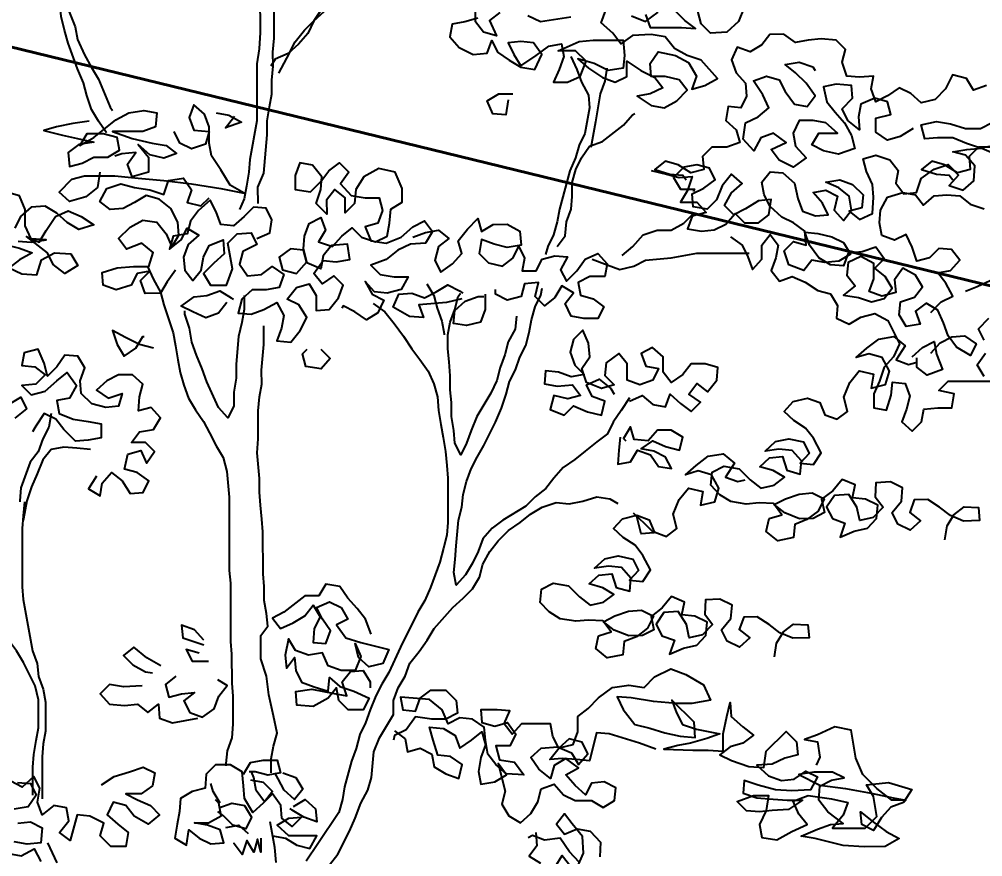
# Model space of a CAD drawing. Header units: millimetres. Extents: x 684983 to 685377, y 990360 to 990509.
# Drawn here: x 685204.798 to 685205.573, y 990444.084 to 990444.758 of the extents above; entities that cross this region are included whole.
import ezdxf

# ---------------------------------------------------------------- set-up
doc = ezdxf.new("R2010")
doc.units = ezdxf.units.MM
doc.header["$PDMODE"] = 35
doc.header["$PDSIZE"] = 0.2
doc.layers.add('BD', color=1, linetype='Continuous', lineweight=40)
doc.layers.add('dim', color=7, linetype='Continuous')
doc.layers.add('MAHAGONY', color=7, linetype='Continuous')
doc.styles.add('DIM', font='ARIALN.TTF', dxfattribs={"width": 0.8, "height": 1})
doc.dimstyles.get("Standard").update_dxf_attribs({"dimtxt": 1, "dimasz": 0.18, "dimexe": 0.18, "dimexo": 0.0625, "dimgap": 0.09, "dimtad": 0, "dimrnd": 0.05, "dimzin": 0, "dimdsep": 46, "dimtxsty": 'DIM', "dimcen": 0.09, "dimse1": 1, "dimse2": 1, "dimsd1": 1, "dimsd2": 1, "dimadec": 0, "dimazin": 0, "dimtfac": 1, "dimtix": 1, "dimtofl": 0, "dimtmove": 2, "dimatfit": 3, "dimfxl": 0, "dimtolj": 1, "dimtzin": 0, "dimarcsym": 0})

# ---------------------------------------------------------------- blocks, each defined once
blk = doc.blocks.new('*D57')
at = {"layer": 'Defpoints', "color": 0, "transparency": 16777216}
for p in [(685192.35967, 990448.87212), (685192.10547, 990447.83), (685211.20735, 990443.17057)]:
    blk.add_point(p, dxfattribs=at)
at = {"layer": 'dim', "color": 0, "transparency": 16777216, "insert": (685201.91061, 990446.54241), "char_height": 1, "attachment_point": 5, "rotation": 346.29181, "style": 'DIM'}
blk.add_mtext('\\A1;19.65', dxfattribs=at)
blk = doc.blocks.new('TREE30')
at = {"color": 15, "flags": 128}
for points in [[(-0.14025, 2.25414), (-0.13523, 2.24113), (-0.13322, 2.23013), (-0.1272, 2.21712), (-0.12119, 2.20612), (-0.11517, 2.19611), (-0.10514, 2.1721), (-0.10314, 2.1691)], [(-0.10812, 2.15008), (-0.11514, 2.16008), (-0.12115, 2.17009), (-0.12517, 2.18209), (-0.12818, 2.1931), (-0.1332, 2.2051), (-0.14122, 2.22712), (-0.14424, 2.23812), (-0.14725, 2.25013), (-0.14927, 2.27215), (-0.14928, 2.28416), (-0.15229, 2.29516), (-0.15431, 2.30617), (-0.16232, 2.31417), (-0.16834, 2.32517), (-0.17836, 2.34518), (-0.18438, 2.35519)], [(0.03177, 2.39342), (0.03178, 2.38141), (0.02879, 2.36939), (0.0258, 2.35838), (0.02381, 2.34637), (0.02282, 2.33236), (0.02084, 2.31033), (0.02086, 2.28431), (0.0239, 2.25129), (0.02391, 2.23627), (0.02292, 2.22226), (0.02093, 2.20925), (0.02098, 2.16021), (0.015, 2.12717), (0.01401, 2.11616), (0.01202, 2.10415), (0.01003, 2.09314), (0.00603, 2.08413)], [(0.02204, 2.08915), (0.02203, 2.10316), (0.02702, 2.11518), (0.02999, 2.14821), (0.02998, 2.16022), (0.03197, 2.17223), (0.03397, 2.18324), (0.03396, 2.19525), (0.03495, 2.20726), (0.03493, 2.21927), (0.03592, 2.23128), (0.03583, 2.33137), (0.03782, 2.34338), (0.04082, 2.35439), (0.04181, 2.3654), (0.0438, 2.37641), (0.04779, 2.38742), (0.04879, 2.39243)], [(0.03995, 2.20126), (0.04695, 2.21428), (0.05394, 2.2283), (0.06194, 2.23831), (0.06994, 2.24633), (0.07894, 2.25434), (0.08694, 2.26235), (0.09394, 2.27137), (0.10193, 2.28138), (0.10993, 2.2894), (0.11893, 2.29741), (0.12693, 2.30543), (0.13393, 2.31444), (0.10393, 2.29039), (0.09493, 2.28238), (0.08593, 2.27536), (0.08391, 2.28837), (0.0859, 2.30039), (0.08689, 2.3124), (0.08687, 2.33942), (0.08786, 2.34843)], [(0.08692, 2.28237), (0.08593, 2.27036), (0.06994, 2.24633), (0.06494, 2.23531), (0.05695, 2.2263), (0.04795, 2.21828), (0.03694, 2.21327), (0.03294, 2.20726)], [(0.29115, 2.2155), (0.29617, 2.2045), (0.30018, 2.19349), (0.3062, 2.18249), (0.30721, 2.17148), (0.30323, 2.14946), (0.29823, 2.13944), (0.29524, 2.12843), (0.29024, 2.11742), (0.28127, 2.08438), (0.27927, 2.07337), (0.27628, 2.06236), (0.27129, 2.05235), (0.26929, 2.04534)], [(0.32219, 2.20552), (0.3202, 2.19451), (0.31621, 2.1835), (0.31222, 2.15947), (0.30824, 2.13745)], [(0.27929, 2.05235), (0.28629, 2.06137), (0.28728, 2.07338), (0.29127, 2.08439), (0.29227, 2.0954), (0.29225, 2.10741), (0.29525, 2.11842), (0.30024, 2.12844), (0.30724, 2.13845), (0.31824, 2.14246), (0.33625, 2.15649), (0.34425, 2.16551), (0.34625, 2.16651)], [(0.33535, 2.0444), (0.34435, 2.05241), (0.35335, 2.06243), (0.36535, 2.06644), (0.37736, 2.06645), (0.38837, 2.07247), (0.39637, 2.08048), (0.39837, 2.08049)], [(0.30933, 2.04137), (0.32235, 2.03638), (0.33336, 2.03238), (0.34537, 2.0354), (0.35537, 2.04041), (0.37739, 2.04243), (0.3994, 2.04646), (0.44444, 2.0465)], [(-0.07299, 2.03502), (-0.06797, 2.02401), (-0.06196, 2.01301), (-0.05895, 2.002), (-0.05092, 1.97799), (-0.04891, 1.96698), (-0.04689, 1.95497), (-0.04488, 1.94396), (-0.04187, 1.93296), (-0.03786, 1.92195), (-0.03184, 1.91195), (-0.02483, 1.90195), (-0.01981, 1.89194), (-0.0138, 1.88094), (-0.00778, 1.87094), (-0.00477, 1.85893), (-0.00275, 1.83691), (-0.00269, 1.77386), (-0.00168, 1.76285), (-0.00163, 1.71281), (-0.00062, 1.7018), (-0.0006, 1.67678), (0.00041, 1.66577), (0.00043, 1.64175), (-0.00056, 1.62974), (-0.00455, 1.61873), (-0.00554, 1.60771), (-0.00554, 1.60571)], [(0.34147, 1.9223), (0.33447, 1.91128), (0.32747, 1.90127), (0.32248, 1.89126), (0.31348, 1.88424), (0.30348, 1.87623), (0.29447, 1.86921), (0.28447, 1.8622), (0.27647, 1.85318), (0.26948, 1.84417), (0.26047, 1.83715), (0.25248, 1.82914), (0.23247, 1.81711), (0.22347, 1.8101), (0.21547, 1.80108), (0.21148, 1.79007), (0.20648, 1.78005), (0.20049, 1.77004), (0.19249, 1.76103), (0.19048, 1.77203), (0.19147, 1.78304), (0.19246, 1.79505), (0.19444, 1.81708), (0.19743, 1.82809), (0.19842, 1.8391), (0.20141, 1.85011), (0.20541, 1.86112), (0.2104, 1.87114), (0.2164, 1.88115), (0.22639, 1.90118), (0.23138, 1.91319), (0.23537, 1.9252), (0.23837, 1.93622), (0.24336, 1.94623), (0.24735, 1.95724), (0.25235, 1.96726), (0.25534, 1.97827), (0.25733, 1.98928), (0.26033, 2.00029), (0.26532, 2.0103), (0.26632, 2.01631)], [(0.0101, 2.01007), (0.01012, 1.99806), (0.00812, 1.98705), (0.00513, 1.97504), (0.00315, 1.95101), (0.00316, 1.939), (0.00117, 1.92699), (0.00118, 1.91498), (-0.00381, 1.90497), (-0.01183, 1.91397), (-0.02185, 1.93598), (-0.02587, 1.94698), (-0.03088, 1.95899), (-0.0349, 1.97), (-0.03691, 1.982), (-0.04092, 1.99401), (-0.04093, 1.99701)], [(0.24432, 1.99227), (0.24333, 1.98126), (0.23733, 1.97024), (0.23434, 1.95923), (0.23035, 1.94822), (0.22736, 1.93721), (0.22236, 1.92619), (0.21037, 1.90617), (0.20538, 1.89415), (0.20138, 1.88314), (0.19639, 1.87312), (0.19137, 1.88313), (0.19036, 1.89414), (0.18835, 1.90615), (0.18834, 1.91816), (0.18733, 1.92916), (0.18732, 1.94117), (0.18631, 1.95318), (0.18529, 1.96419), (0.18528, 1.9762), (0.18728, 1.98721), (0.19127, 1.99823), (0.19426, 2.00924), (0.19626, 2.01224)], [(0.1212, 2.00317), (0.13122, 1.99617), (0.13924, 1.98617), (0.14725, 1.97517), (0.15427, 1.96416), (0.16128, 1.95516), (0.1683, 1.94516), (0.17331, 1.93416), (0.17632, 1.92315), (0.17734, 1.91114), (0.17935, 1.89913), (0.18136, 1.88812), (0.18337, 1.87612), (0.18439, 1.86411), (0.1854, 1.8531), (0.18543, 1.81507), (0.18444, 1.80406), (0.18145, 1.79304), (0.17846, 1.78103), (0.17047, 1.759), (0.16548, 1.74799), (0.15948, 1.73798), (0.14449, 1.70794), (0.13451, 1.68591), (0.12851, 1.6759), (0.12352, 1.66588), (0.11852, 1.65387), (0.11453, 1.64285), (0.10953, 1.63284), (0.10654, 1.62083), (0.10255, 1.60982), (0.09656, 1.58779), (0.09457, 1.57678), (0.09158, 1.56577), (0.07359, 1.53873), (0.06359, 1.52371)], [(0.03757, 1.52268), (0.03656, 1.53569), (0.03254, 1.55771)], [(0.0335, 1.59974), (0.03349, 1.61175), (0.03548, 1.62277), (0.03847, 1.63378), (0.03546, 1.64879), (0.03144, 1.6668), (0.02942, 1.68281), (0.0244, 1.69782), (0.02438, 1.71784), (0.03038, 1.72585), (0.02937, 1.73686), (0.02736, 1.74786), (0.02735, 1.75987), (0.02634, 1.77088), (0.0263, 1.80691), (0.02529, 1.81792), (0.02428, 1.82993), (0.02327, 1.84094), (0.02326, 1.85295), (0.02124, 1.87497), (0.02223, 1.88698), (0.02221, 1.911), (0.0232, 1.92301), (0.02519, 1.93402), (0.02518, 1.94603), (0.02716, 1.96805), (0.02714, 1.98406)], [(-0.15594, 1.90883), (-0.15793, 1.89682), (-0.16293, 1.88681), (-0.16692, 1.87579), (-0.17392, 1.86678), (-0.18191, 1.84475), (-0.1829, 1.83374), (-0.1829, 1.83274)], [(-0.12189, 1.87784), (-0.1339, 1.87883), (-0.14491, 1.87982), (-0.15592, 1.87781), (-0.16291, 1.86879), (-0.16791, 1.85678), (-0.1729, 1.84576), (-0.17689, 1.83375), (-0.17888, 1.82274), (-0.17988, 1.81673)], [(-0.17166, 1.58054), (-0.17168, 1.60456), (-0.17069, 1.61557), (-0.1687, 1.62758), (-0.16671, 1.63859), (-0.16673, 1.66261), (-0.16974, 1.67462), (-0.17977, 1.69463), (-0.18578, 1.70463), (-0.19681, 1.71963), (-0.19481, 1.72864), (-0.19983, 1.73965), (-0.20484, 1.74965), (-0.21185, 1.75965), (-0.21787, 1.76966), (-0.22288, 1.78166), (-0.2259, 1.79267), (-0.23091, 1.80468), (-0.23593, 1.81468), (-0.24294, 1.82568), (-0.24996, 1.83568), (-0.25497, 1.84569), (-0.25998, 1.85669)], [(-0.17889, 1.83275), (-0.17988, 1.82074), (-0.18087, 1.80973), (-0.18083, 1.75968), (-0.17982, 1.74867), (-0.17177, 1.70464), (-0.16776, 1.69364), (-0.16675, 1.68263), (-0.16273, 1.67163), (-0.16072, 1.66062), (-0.1607, 1.6356), (-0.16269, 1.62459), (-0.16368, 1.61358), (-0.16365, 1.57754)], [(0.08361, 1.52072), (0.09061, 1.52974), (0.1006, 1.54976), (0.1056, 1.56078), (0.11059, 1.57379), (0.11658, 1.58481), (0.11958, 1.59582), (0.12156, 1.61784), (0.12655, 1.62985), (0.13854, 1.64988), (0.13853, 1.66189), (0.14253, 1.67291), (0.14852, 1.68292), (0.15251, 1.69393), (0.16051, 1.70395), (0.16751, 1.71396), (0.1735, 1.72398), (0.1895, 1.74201), (0.1985, 1.75002), (0.2065, 1.75804), (0.2125, 1.76805), (0.21549, 1.77906), (0.22148, 1.79008), (0.22848, 1.79909), (0.23748, 1.80811), (0.24748, 1.81512), (0.25649, 1.82214), (0.26649, 1.82815), (0.27849, 1.83216), (0.28951, 1.83117), (0.30151, 1.83319), (0.31352, 1.8372), (0.32453, 1.83521), (0.33154, 1.83121)], [(-0.15059, 1.52251), (-0.15861, 1.53952)]]:
    blk.add_lwpolyline(points, dxfattribs=at)
at = {"color": 105, "flags": 128}
for points in [[(0.29112, 2.24953), (0.26511, 2.2455), (0.25409, 2.2505)], [(0.23007, 2.25348), (0.22107, 2.24646), (0.22708, 2.23346), (0.21607, 2.23645), (0.20906, 2.24545), (0.20905, 2.25746)], [(0.21106, 2.24846), (0.20005, 2.24544), (0.18904, 2.24343), (0.18705, 2.23242), (0.19507, 2.22342), (0.20708, 2.21743), (0.21909, 2.21844), (0.22308, 2.22945), (0.2281, 2.21945), (0.23811, 2.21245), (0.24813, 2.20645), (0.26014, 2.20446), (0.26613, 2.21748), (0.25912, 2.22748), (0.24811, 2.22847), (0.2371, 2.22746), (0.24211, 2.21746), (0.24813, 2.20746), (0.26113, 2.21648), (0.27213, 2.22449), (0.28314, 2.2265), (0.28515, 2.2155), (0.28116, 2.20448), (0.27616, 2.19347), (0.28817, 2.19348), (0.29918, 2.19849), (0.30417, 2.21151), (0.29515, 2.22051), (0.28014, 2.2205), (0.29815, 2.22852), (0.31016, 2.22953), (0.33618, 2.22955), (0.33719, 2.21654), (0.3362, 2.20553), (0.32319, 2.20352), (0.31118, 2.20951), (0.29716, 2.21351), (0.30618, 2.20551), (0.31819, 2.19751), (0.32921, 2.19352), (0.33921, 2.19853), (0.3392, 2.21154), (0.35122, 2.20355), (0.36323, 2.19755), (0.37025, 2.18855), (0.35924, 2.18354), (0.34823, 2.18153), (0.36025, 2.17353), (0.37126, 2.17154), (0.38227, 2.17755), (0.39127, 2.18657), (0.38425, 2.19557), (0.37224, 2.19856), (0.36023, 2.19855), (0.35922, 2.20956), (0.36621, 2.21957), (0.38123, 2.21658), (0.39225, 2.21059), (0.39926, 2.19859), (0.39527, 2.18757), (0.40628, 2.19059), (0.41728, 2.1966), (0.40325, 2.2126), (0.39124, 2.21659), (0.38022, 2.22259), (0.37221, 2.23259), (0.3602, 2.23458), (0.34418, 2.23357), (0.33418, 2.22655), (0.32717, 2.23555), (0.31715, 2.24455), (0.32114, 2.25556)], [(0.35518, 2.25159), (0.35919, 2.24059), (0.38621, 2.24061), (0.39822, 2.23962), (0.38921, 2.24662), (0.3812, 2.25462)], [(0.44024, 2.25767), (0.43525, 2.24566), (0.42525, 2.23664), (0.41124, 2.23563), (0.40322, 2.24363), (0.40021, 2.25463)], [(0.34317, 2.25058), (0.35518, 2.24559), (0.36618, 2.2536)], [(-0.19198, 1.91681), (-0.18198, 1.92282), (-0.17697, 1.91282), (-0.18697, 1.9048)], [(0.46612, 1.69947), (0.46808, 1.71136), (0.47387, 1.72094), (0.48264, 1.72767), (0.49484, 1.72709), (0.49596, 1.71595), (0.48206, 1.71546), (0.47079, 1.72018), (0.46153, 1.72735), (0.45142, 1.73398), (0.43975, 1.73372), (0.43588, 1.72298), (0.44514, 1.71581), (0.43606, 1.70771), (0.42563, 1.71296), (0.4206, 1.7228), (0.42861, 1.7326), (0.42973, 1.74396), (0.4193, 1.74921), (0.40679, 1.74841), (0.40621, 1.7362), (0.41294, 1.72743), (0.40439, 1.71848), (0.39294, 1.71598), (0.39045, 1.72743), (0.3835, 1.73843), (0.37098, 1.73762), (0.36435, 1.72751), (0.36938, 1.71767), (0.38012, 1.7138), (0.37593, 1.70168), (0.388, 1.70694), (0.39945, 1.70944), (0.40715, 1.71785), (0.40826, 1.72921), (0.39784, 1.73447), (0.38648, 1.73558), (0.38897, 1.74662), (0.37771, 1.75134), (0.36969, 1.74154), (0.36007, 1.73428), (0.36257, 1.72284), (0.35273, 1.7178), (0.34106, 1.71753), (0.32841, 1.72256), (0.31914, 1.72973), (0.32898, 1.73477), (0.34074, 1.73864), (0.35188, 1.73976), (0.3623, 1.7345), (0.35704, 1.72408), (0.34743, 1.71682), (0.33705, 1.71263), (0.33594, 1.70127), (0.32227, 1.69856), (0.31247, 1.70657), (0.31496, 1.71762), (0.32587, 1.72096), (0.31861, 1.73058), (0.3064, 1.73115), (0.29527, 1.73004), (0.282, 1.73231), (0.27242, 1.7381), (0.26485, 1.74633), (0.26596, 1.75769), (0.2758, 1.76273), (0.28908, 1.76046), (0.29856, 1.75106), (0.30783, 1.74389), (0.31927, 1.74639), (0.32805, 1.75311), (0.31847, 1.7589), (0.30689, 1.76224), (0.31513, 1.76981), (0.32626, 1.77093), (0.33014, 1.75917), (0.34172, 1.75583), (0.34283, 1.76719), (0.33472, 1.77628), (0.32337, 1.77739), (0.31139, 1.77574), (0.32047, 1.78384), (0.33192, 1.78634), (0.34434, 1.78354), (0.34938, 1.77369), (0.34167, 1.76528), (0.35303, 1.76416), (0.35966, 1.77428), (0.35303, 1.78666), (0.3463, 1.79543), (0.33619, 1.80206), (0.32777, 1.80977), (0.33547, 1.81818), (0.34776, 1.82122), (0.3585, 1.81734), (0.36269, 1.80697), (0.37342, 1.80309), (0.38219, 1.80982), (0.37916, 1.82211), (0.38419, 1.83476), (0.39221, 1.84456), (0.40464, 1.84176), (0.40268, 1.82987), (0.41497, 1.8329), (0.41831, 1.84448), (0.4122, 1.85601), (0.40062, 1.85935), (0.38971, 1.85601), (0.3988, 1.86411), (0.40926, 1.87191), (0.42209, 1.87409), (0.43189, 1.86608), (0.4241, 1.85405), (0.43483, 1.85018), (0.44098, 1.85169)]]:
    blk.add_lwpolyline(points, dxfattribs=at)
at = {"color": 3, "flags": 128}
for points in [[(-0.19611, 2.05392), (-0.1831, 2.05093), (-0.17208, 2.04694), (-0.18309, 2.04092), (-0.19209, 2.03391), (-0.18107, 2.02891), (-0.16806, 2.02792), (-0.16407, 2.04094), (-0.15307, 2.04695), (-0.13905, 2.04596), (-0.13304, 2.03596), (-0.14404, 2.02895), (-0.15406, 2.03694), (-0.15907, 2.04695), (-0.1771, 2.06094), (-0.16609, 2.05595), (-0.16009, 2.06596), (-0.1521, 2.07798), (-0.14109, 2.08299), (-0.13008, 2.078), (-0.11906, 2.071), (-0.13207, 2.06699), (-0.14208, 2.07298), (-0.1511, 2.08098), (-0.16111, 2.08698), (-0.17312, 2.08597), (-0.18212, 2.07795), (-0.18712, 2.06794)], [(-0.1841, 2.05693), (-0.17309, 2.05594), (-0.16008, 2.05796), (-0.1731, 2.05894), (-0.17811, 2.06995), (-0.17812, 2.08396), (-0.18314, 2.09597), (-0.19415, 2.09896)], [(0.60062, 1.9956), (0.60962, 2.00461), (0.61962, 2.00963), (0.61361, 2.02063), (0.60659, 2.02963), (0.6176, 2.03164), (0.6256, 2.04066), (0.61858, 2.04966), (0.60757, 2.05065), (0.59957, 2.04264), (0.58857, 2.03962), (0.58455, 2.05163), (0.57954, 2.06264), (0.56954, 2.05762), (0.55852, 2.06162), (0.55651, 2.07262), (0.5575, 2.08363), (0.5635, 2.09465), (0.5765, 2.09866), (0.58751, 2.09667), (0.59453, 2.08767), (0.60353, 2.09569), (0.61454, 2.0967), (0.62555, 2.09571), (0.63456, 2.08871), (0.64658, 2.08472)], [(0.65453, 2.13877), (0.64353, 2.13676), (0.63151, 2.14075), (0.6195, 2.14574), (0.60649, 2.14573), (0.59548, 2.14472), (0.59246, 2.15673), (0.60547, 2.15974), (0.61748, 2.15775), (0.6305, 2.15376), (0.64351, 2.15377), (0.65351, 2.15878)], [(0.64848, 2.19081), (0.63747, 2.18679), (0.63146, 2.1968), (0.61945, 2.19979), (0.61345, 2.18777), (0.60445, 2.17876), (0.59245, 2.17574), (0.58343, 2.18374), (0.57342, 2.18874), (0.56342, 2.18172), (0.55341, 2.17671), (0.5494, 2.18771), (0.55139, 2.19873), (0.53938, 2.19771), (0.52837, 2.1987), (0.52436, 2.21071), (0.52735, 2.22172), (0.51934, 2.22972), (0.50632, 2.23071), (0.49532, 2.2297), (0.48431, 2.22769), (0.47429, 2.23469), (0.46228, 2.23467), (0.45528, 2.22566), (0.44528, 2.21965), (0.43427, 2.22364), (0.42927, 2.21263), (0.43329, 2.20162), (0.4413, 2.19262), (0.44231, 2.18161), (0.43732, 2.1716), (0.42631, 2.17259), (0.42432, 2.16058), (0.43333, 2.15258), (0.43635, 2.14157), (0.42534, 2.13756), (0.41233, 2.13755), (0.40433, 2.12953), (0.40534, 2.11852), (0.39433, 2.11551), (0.38332, 2.12251), (0.37231, 2.1255), (0.3633, 2.11849), (0.37632, 2.11449), (0.38733, 2.1135), (0.39034, 2.1095)], [(0.65461, 2.13756), (0.6416, 2.13755), (0.6336, 2.12953), (0.63461, 2.11852), (0.62361, 2.11551), (0.61259, 2.12251), (0.60158, 2.1255), (0.59258, 2.11849), (0.60559, 2.11449), (0.6166, 2.1135), (0.61961, 2.1095)], [(0.58546, 2.15372), (0.57446, 2.1467), (0.56345, 2.14369), (0.55344, 2.15069), (0.55343, 2.1627), (0.56643, 2.16571), (0.56342, 2.17672), (0.55241, 2.17971), (0.5404, 2.1747), (0.53841, 2.16368), (0.53942, 2.15268), (0.52941, 2.16067), (0.52439, 2.17068), (0.53339, 2.17969), (0.53238, 2.1907), (0.51937, 2.19169), (0.50836, 2.18968), (0.51138, 2.17667), (0.51839, 2.16767), (0.52641, 2.15867), (0.53242, 2.14766), (0.53543, 2.13666), (0.52143, 2.13164), (0.50841, 2.13463), (0.4984, 2.13963), (0.5044, 2.14964), (0.52041, 2.14966), (0.51039, 2.15865), (0.49938, 2.16065), (0.48737, 2.16063), (0.48238, 2.14962), (0.48439, 2.13861), (0.49341, 2.12861), (0.4824, 2.1206), (0.47039, 2.12659), (0.46337, 2.13559), (0.47638, 2.14161), (0.46536, 2.14961), (0.45436, 2.14559), (0.44836, 2.13458), (0.43935, 2.14458), (0.44133, 2.15859), (0.45234, 2.16361), (0.46134, 2.17162), (0.45633, 2.18262), (0.44831, 2.19463), (0.45931, 2.19864), (0.47033, 2.19565), (0.47534, 2.18564), (0.48336, 2.17464), (0.49437, 2.17265), (0.50136, 2.18167), (0.49335, 2.19267), (0.48433, 2.20167), (0.47532, 2.20866), (0.48733, 2.21068), (0.49934, 2.20668), (0.50134, 2.20368)], [(-0.12315, 2.16008), (-0.13716, 2.15806), (-0.15116, 2.15505), (-0.16217, 2.15203), (-0.14615, 2.14804), (-0.13314, 2.14505), (-0.11913, 2.14206), (-0.13214, 2.14005), (-0.14114, 2.13304), (-0.14012, 2.12103), (-0.12912, 2.12404), (-0.11911, 2.12905), (-0.1071, 2.12906), (-0.0971, 2.13508), (-0.09911, 2.14609), (-0.11113, 2.14908), (-0.12514, 2.14906), (-0.13113, 2.13905), (-0.11913, 2.14607), (-0.10913, 2.15408), (-0.10013, 2.1611), (-0.08912, 2.16711), (-0.07611, 2.16913), (-0.0651, 2.16713), (-0.06609, 2.15512), (-0.0771, 2.15111), (-0.10312, 2.15109), (-0.0861, 2.1451), (-0.06908, 2.14111), (-0.05707, 2.13912), (-0.04806, 2.13212), (-0.05906, 2.12811), (-0.07108, 2.1311), (-0.08109, 2.1401), (-0.07207, 2.1291), (-0.07206, 2.11609), (-0.08607, 2.11207), (-0.09008, 2.12307), (-0.08309, 2.13309), (-0.0951, 2.13208), (-0.1011, 2.13007)], [(0.60065, 1.96057), (0.60865, 1.96958), (0.61865, 1.9746), (0.62966, 1.97561), (0.63968, 1.96861), (0.63468, 1.9586), (0.62266, 1.96559), (0.61565, 1.97559), (0.61164, 1.9866), (0.60662, 1.99761), (0.59661, 2.0036), (0.58761, 1.99659), (0.59162, 1.98558), (0.57961, 1.98357), (0.5736, 1.99357), (0.57459, 2.00458), (0.58659, 2.0086), (0.59359, 2.01761), (0.58758, 2.02761), (0.57656, 2.03361), (0.56957, 2.02359), (0.57058, 2.01259), (0.55857, 2.00957), (0.54756, 2.01356), (0.55155, 2.02458), (0.55154, 2.03759), (0.54052, 2.04358), (0.52952, 2.03857), (0.52853, 2.02756), (0.53554, 2.01856), (0.52554, 2.01054), (0.53855, 2.00855), (0.54957, 2.00456), (0.56057, 2.00757), (0.56757, 2.01659), (0.56156, 2.02659), (0.55254, 2.03359), (0.56054, 2.0416), (0.55353, 2.0516), (0.54152, 2.04759), (0.52951, 2.04658), (0.52552, 2.03556), (0.51451, 2.03655), (0.50449, 2.04255), (0.49648, 2.05355), (0.49246, 2.06456), (0.50347, 2.06357), (0.51549, 2.06058), (0.5255, 2.05558), (0.53151, 2.04558), (0.52151, 2.03956), (0.5095, 2.03855), (0.49849, 2.04054), (0.49149, 2.03153), (0.47848, 2.03652), (0.47446, 2.04853), (0.48246, 2.05654), (0.49347, 2.05355), (0.49246, 2.06556), (0.48245, 2.07256), (0.47243, 2.07755), (0.46242, 2.08655), (0.4574, 2.09655), (0.45539, 2.10756), (0.46239, 2.11657), (0.4734, 2.11558), (0.48342, 2.10659), (0.48643, 2.09358), (0.49045, 2.08257), (0.50146, 2.07858), (0.51247, 2.07959), (0.50745, 2.08959), (0.49944, 2.09859), (0.51045, 2.1006), (0.52046, 2.09561), (0.51747, 2.0836), (0.52548, 2.0746), (0.53248, 2.08361), (0.53047, 2.09562), (0.52145, 2.10262), (0.51044, 2.10761), (0.52245, 2.10962), (0.53346, 2.10563), (0.54248, 2.09663), (0.54149, 2.08562), (0.53048, 2.08261), (0.53949, 2.07561), (0.5505, 2.08062), (0.55149, 2.09464), (0.55048, 2.10565), (0.54546, 2.11665), (0.54245, 2.12766), (0.55346, 2.13067), (0.56547, 2.12668), (0.57248, 2.11768), (0.57049, 2.10666), (0.57751, 2.09766), (0.58851, 2.09867), (0.59251, 2.11069), (0.60351, 2.11871), (0.61551, 2.12272), (0.62453, 2.11372), (0.61653, 2.10471), (0.62855, 2.10071), (0.63755, 2.10873), (0.63854, 2.12174), (0.63052, 2.13074), (0.61951, 2.13373), (0.63152, 2.13575), (0.64453, 2.13676), (0.65654, 2.13176)], [(0.02107, 2.05912), (0.03207, 2.06414), (0.03407, 2.07515), (0.02905, 2.08515), (0.01804, 2.08614), (0.01004, 2.07813), (0.00104, 2.07011), (-0.00997, 2.0711), (-0.01398, 2.08211), (-0.019, 2.09211), (-0.029, 2.0831), (-0.03599, 2.07408), (-0.03899, 2.06307), (-0.05099, 2.06106), (-0.05399, 2.05005), (-0.04399, 2.05806), (-0.03899, 2.06807), (-0.02898, 2.06208), (-0.03798, 2.05406), (-0.04197, 2.04305), (-0.04096, 2.03204), (-0.03394, 2.02304), (-0.02695, 2.03206), (-0.02496, 2.04307), (-0.01996, 2.05308), (-0.00795, 2.05809), (-0.00694, 2.04609), (-0.01594, 2.03807), (-0.02494, 2.02905), (-0.01893, 2.01905), (-0.00492, 2.01906), (0.00007, 2.03308), (-0.00395, 2.0551), (0.00405, 2.06311), (0.01606, 2.06412), (0.02107, 2.05412), (0.00907, 2.0481), (0.00608, 2.03709), (0.01309, 2.02709), (0.0251, 2.0281), (0.0341, 2.03511), (0.04412, 2.02812), (0.04012, 2.0171), (0.02912, 2.01509), (0.01711, 2.01508), (0.00811, 2.00707), (0.00511, 1.99505), (0.01612, 1.99406), (0.02713, 1.99808), (0.03813, 2.00409), (0.04415, 1.99309), (0.04216, 1.98208), (0.03816, 1.97106), (0.05017, 1.97007), (0.05817, 1.98009), (0.06417, 1.9911), (0.05715, 2.00211), (0.04714, 2.0071), (0.05514, 2.01712), (0.06614, 2.02013), (0.07216, 2.01013), (0.07217, 1.99712), (0.08318, 1.99813), (0.09117, 2.00814), (0.09517, 2.01916), (0.08715, 2.02716), (0.07715, 2.02014), (0.07014, 2.02914), (0.07813, 2.04016), (0.08914, 2.03917), (0.10115, 2.04118), (0.09914, 2.05419), (0.08513, 2.05318), (0.07813, 2.04416), (0.07614, 2.03315), (0.06412, 2.03814), (0.06111, 2.04915), (0.0501, 2.05014), (0.0401, 2.04313), (0.04311, 2.03212), (0.05513, 2.02913), (0.06412, 2.03914), (0.06111, 2.05015), (0.0621, 2.06116), (0.0661, 2.07217), (0.0761, 2.07719), (0.08011, 2.06618), (0.07412, 2.05617), (0.08613, 2.05218), (0.09413, 2.06119), (0.10313, 2.0682), (0.11114, 2.06021), (0.12316, 2.05621), (0.13316, 2.06123), (0.13515, 2.07224), (0.13614, 2.08425), (0.14615, 2.09026), (0.14614, 2.10227), (0.14012, 2.11628), (0.1261, 2.11927), (0.1131, 2.11225), (0.1061, 2.10124), (0.10511, 2.08922), (0.09711, 2.08121), (0.0971, 2.09422), (0.08809, 2.10122), (0.08109, 2.0922), (0.0811, 2.08019), (0.07208, 2.08919), (0.07608, 2.10121), (0.07707, 2.11222), (0.06905, 2.12222), (0.05804, 2.12421), (0.05405, 2.1132), (0.05406, 2.10119), (0.06707, 2.0992), (0.07607, 2.10821), (0.08307, 2.11723), (0.09207, 2.12424), (0.10008, 2.11624), (0.09309, 2.10623), (0.1021, 2.09623), (0.11412, 2.09424), (0.12613, 2.09425), (0.12914, 2.08324), (0.12515, 2.07223), (0.11414, 2.06922), (0.11915, 2.05721), (0.13217, 2.05522), (0.14517, 2.06024), (0.15517, 2.06925), (0.16518, 2.07427), (0.17219, 2.06527), (0.1662, 2.05525), (0.15319, 2.05424), (0.14218, 2.04922), (0.13218, 2.04121), (0.11917, 2.03619), (0.12719, 2.02819), (0.1392, 2.0262), (0.15121, 2.02621), (0.14521, 2.0152), (0.13321, 2.01218), (0.1222, 2.01318), (0.11418, 2.02218), (0.1202, 2.01117), (0.13021, 2.00618), (0.12522, 1.99516), (0.11521, 1.98915), (0.1052, 1.99615), (0.09518, 2.00114), (0.09419, 1.99914)], [(0.3603, 2.11748), (0.37332, 2.11449), (0.38433, 2.1115), (0.39534, 2.11251), (0.39135, 2.1005), (0.38535, 2.09048), (0.39936, 2.09049), (0.40738, 2.08149), (0.39537, 2.07848), (0.39138, 2.06747), (0.40339, 2.06548), (0.4144, 2.06649), (0.4244, 2.0715), (0.4324, 2.08052), (0.44041, 2.07252), (0.45242, 2.07253), (0.46142, 2.07954), (0.46341, 2.09255), (0.45241, 2.09154), (0.4414, 2.08453), (0.4314, 2.07951), (0.42338, 2.08751), (0.42938, 2.09853), (0.43838, 2.10654), (0.42936, 2.11454), (0.42137, 2.10453), (0.41637, 2.09251), (0.40837, 2.0845), (0.39636, 2.08649), (0.39535, 2.0975), (0.40536, 2.10251), (0.41536, 2.10953), (0.41034, 2.11953), (0.39933, 2.12252), (0.38832, 2.12051), (0.37932, 2.11149), (0.38534, 2.10149), (0.39735, 2.1015), (0.39635, 2.0995)], [(-0.04897, 2.03203), (-0.05596, 2.02202), (-0.06196, 2.01201), (-0.07497, 2.01199), (-0.07898, 2.023), (-0.07098, 2.03101), (-0.08199, 2.029), (-0.08699, 2.01899), (-0.09999, 2.01497), (-0.11101, 2.01897), (-0.11202, 2.02998), (-0.09901, 2.03399), (-0.085, 2.035), (-0.07199, 2.03502), (-0.068, 2.04703), (-0.07801, 2.05503), (-0.09102, 2.05001), (-0.09803, 2.05901), (-0.08803, 2.06903), (-0.07703, 2.07505), (-0.06502, 2.07306), (-0.057, 2.06305), (-0.05199, 2.05205), (-0.04599, 2.06206), (-0.047, 2.07307), (-0.05302, 2.08508), (-0.06303, 2.09307), (-0.07405, 2.09607), (-0.08405, 2.09005), (-0.09405, 2.08504), (-0.10506, 2.08403), (-0.11407, 2.09103), (-0.10808, 2.10204), (-0.09607, 2.10605), (-0.08406, 2.10306), (-0.07105, 2.10107), (-0.05903, 2.09708), (-0.05504, 2.10909), (-0.04203, 2.11111), (-0.03502, 2.10111), (-0.03901, 2.09009), (-0.027, 2.0871), (-0.02, 2.09411)], [(0.15518, 2.06025), (0.16619, 2.06426), (0.17719, 2.06627), (0.18621, 2.05927), (0.17721, 2.05226), (0.17422, 2.04025), (0.17923, 2.03024), (0.18923, 2.03726), (0.19723, 2.04627), (0.19422, 2.05728), (0.20222, 2.06729), (0.21121, 2.07631), (0.21423, 2.0653), (0.22423, 2.07132), (0.23624, 2.07133), (0.24726, 2.06533), (0.24827, 2.05332), (0.23626, 2.05131), (0.22525, 2.0543), (0.21423, 2.0583), (0.21224, 2.04629), (0.22026, 2.03829), (0.23227, 2.03529), (0.24127, 2.04231), (0.24627, 2.05232), (0.25128, 2.04232), (0.24929, 2.03131), (0.2613, 2.03132), (0.26629, 2.04133), (0.2773, 2.04434), (0.28831, 2.04335), (0.28231, 2.03234), (0.28733, 2.02233), (0.29633, 2.03135), (0.30332, 2.04137), (0.31433, 2.04638), (0.32234, 2.03738), (0.32035, 2.02637), (0.30734, 2.02636), (0.29734, 2.02134), (0.29935, 2.01034), (0.31036, 2.00734), (0.31938, 2.00034), (0.31438, 1.99033), (0.30237, 1.99032), (0.29136, 1.99231), (0.28634, 2.00332), (0.29334, 2.01233), (0.28333, 2.01833), (0.27733, 2.00831), (0.26833, 2.0013), (0.26032, 2.0093), (0.26331, 2.02131), (0.2513, 2.0203), (0.24831, 2.00929), (0.2363, 2.00627), (0.22629, 2.01127), (0.22628, 2.01527)], [(0.42841, 2.0605), (0.43843, 2.0535), (0.44344, 2.0435), (0.44745, 2.03249), (0.45545, 2.0415), (0.45544, 2.05351), (0.46244, 2.06253), (0.46945, 2.05353), (0.46746, 2.04252), (0.46347, 2.0315), (0.47048, 2.0225), (0.48149, 2.02652), (0.4925, 2.02152), (0.50352, 2.01453), (0.51453, 2.01153), (0.52055, 2.00153), (0.51955, 1.99052), (0.53057, 1.98553), (0.54057, 1.99154), (0.55258, 1.99455), (0.56359, 1.98856), (0.57362, 1.96855), (0.56863, 1.95754), (0.56063, 1.94852), (0.55664, 1.93651), (0.55164, 1.92549), (0.55165, 1.91348), (0.56266, 1.91149), (0.56665, 1.92451), (0.56765, 1.93552), (0.57866, 1.93453), (0.58267, 1.92352), (0.57968, 1.91251), (0.57568, 1.9015), (0.5847, 1.8935), (0.5927, 1.90151), (0.59469, 1.91252), (0.6067, 1.91353), (0.61871, 1.91355), (0.6207, 1.92556), (0.60769, 1.92855), (0.61569, 1.93656), (0.65272, 1.9366)], [(0.64671, 1.94059), (0.64069, 1.9506), (0.64769, 1.96061)], [(0.64668, 1.97162), (0.64167, 1.98162), (0.65067, 1.99064)], [(0.65164, 2.02267), (0.64063, 2.01765), (0.63063, 2.01364)], [(0.19727, 2.00724), (0.18426, 2.00422), (0.16024, 2.0022), (0.16425, 1.9912), (0.15224, 1.99219), (0.13822, 2.00018), (0.14322, 2.01119), (0.15422, 2.0122), (0.16524, 2.00821), (0.17524, 2.01322), (0.18524, 2.01924), (0.19526, 2.01424), (0.19826, 2.01224)], [(0.21728, 2.01126), (0.21729, 1.99825), (0.2133, 1.98724), (0.20129, 1.98422), (0.19028, 1.98621), (0.19127, 1.99723), (0.20027, 2.00524), (0.21128, 2.00925), (0.21628, 2.00926)], [(0.34147, 1.9193), (0.35247, 1.92431), (0.36149, 1.91631), (0.3725, 1.91432), (0.37649, 1.92533), (0.38551, 1.91734), (0.39452, 1.91034), (0.40252, 1.91835), (0.39251, 1.92535), (0.3995, 1.93436), (0.40852, 1.92736), (0.41652, 1.93738), (0.41751, 1.94839), (0.40649, 1.95138), (0.39448, 1.95137), (0.38749, 1.94236), (0.37748, 1.93534), (0.37047, 1.94434), (0.37046, 1.95736), (0.36144, 1.96535), (0.35144, 1.96034), (0.35545, 1.94933), (0.36646, 1.94734), (0.36147, 1.93733), (0.35046, 1.93332), (0.33945, 1.93731), (0.33944, 1.95132), (0.33242, 1.96032), (0.32142, 1.95231), (0.32043, 1.9413), (0.32844, 1.9333), (0.31744, 1.93028), (0.30442, 1.93528), (0.30041, 1.94728), (0.3074, 1.9573), (0.30639, 1.96931), (0.30138, 1.98031), (0.29338, 1.9723), (0.29039, 1.96129), (0.2944, 1.95028), (0.30241, 1.94228), (0.29141, 1.94027), (0.28039, 1.94426), (0.26938, 1.94525), (0.26839, 1.93424), (0.2794, 1.93225), (0.29241, 1.93326), (0.29943, 1.92426), (0.28842, 1.92125), (0.27641, 1.92424), (0.27342, 1.91223), (0.28543, 1.90723), (0.29343, 1.91525), (0.30545, 1.91026), (0.31746, 1.90726), (0.32045, 1.91928), (0.30944, 1.92327), (0.30442, 1.93327), (0.31543, 1.93829), (0.32544, 1.93029), (0.32845, 1.92529)], [(0.61285, 1.80018), (0.61481, 1.81208), (0.6206, 1.82165), (0.62937, 1.82838), (0.64158, 1.8278), (0.64269, 1.81667), (0.6288, 1.81618), (0.61753, 1.82089), (0.60826, 1.82806), (0.59815, 1.8347), (0.58648, 1.83443), (0.58261, 1.82369), (0.59188, 1.81653), (0.58279, 1.80842), (0.57237, 1.81367), (0.56733, 1.82351), (0.57535, 1.83331), (0.57646, 1.84467), (0.56604, 1.84992), (0.55352, 1.84912), (0.55295, 1.83692), (0.55967, 1.82814), (0.55112, 1.81919), (0.53968, 1.81669), (0.53718, 1.82814), (0.53023, 1.83914), (0.51772, 1.83834), (0.51108, 1.82823), (0.51612, 1.81838), (0.52685, 1.81451), (0.52267, 1.8024), (0.53474, 1.80765), (0.54618, 1.81015), (0.55388, 1.81857), (0.555, 1.82992), (0.54457, 1.83518), (0.53322, 1.83629), (0.53571, 1.84734), (0.52444, 1.85205), (0.51642, 1.84226), (0.50681, 1.83499), (0.5093, 1.82355), (0.49946, 1.81851), (0.48779, 1.81824), (0.47514, 1.82328), (0.46588, 1.83044), (0.47572, 1.83548), (0.48748, 1.83936), (0.49861, 1.84047), (0.50903, 1.83522), (0.50378, 1.82479), (0.49416, 1.81753), (0.48378, 1.81335), (0.48267, 1.80199), (0.469, 1.79927), (0.4592, 1.80728), (0.46169, 1.81833), (0.4726, 1.82167), (0.46534, 1.83129), (0.45314, 1.83187), (0.44201, 1.83075), (0.42873, 1.83302), (0.41916, 1.83881), (0.41158, 1.84705), (0.4127, 1.8584), (0.42254, 1.86344), (0.43581, 1.86117), (0.4453, 1.85177), (0.45456, 1.84461), (0.46601, 1.8471), (0.47478, 1.85383), (0.4652, 1.85962), (0.45362, 1.86295), (0.46186, 1.87053), (0.473, 1.87164), (0.47687, 1.85989), (0.48845, 1.85655), (0.48956, 1.8679), (0.48146, 1.87699), (0.4701, 1.8781), (0.45812, 1.87645), (0.4672, 1.88456), (0.47865, 1.88705), (0.49108, 1.88425), (0.49611, 1.87441), (0.48841, 1.86599), (0.49976, 1.86488), (0.5064, 1.87499), (0.49976, 1.88737), (0.49303, 1.89614), (0.48292, 1.90278), (0.4745, 1.91048), (0.48221, 1.9189), (0.4945, 1.92193), (0.50523, 1.91806), (0.50942, 1.90768), (0.52016, 1.90381), (0.52893, 1.91053), (0.5259, 1.92282), (0.53093, 1.93547), (0.53894, 1.94527), (0.55137, 1.94247), (0.54941, 1.93058), (0.5617, 1.93361), (0.56504, 1.94519), (0.55894, 1.95672), (0.54736, 1.96006), (0.53645, 1.95672), (0.54553, 1.96483), (0.556, 1.97262), (0.56882, 1.97481), (0.57862, 1.96679), (0.57083, 1.95477), (0.58156, 1.95089), (0.58771, 1.95241)], [(-0.11686, 1.85482), (-0.12386, 1.84381), (-0.11384, 1.83781), (-0.11185, 1.84882), (-0.10385, 1.85784), (-0.09484, 1.85084), (-0.08782, 1.83984), (-0.07681, 1.84085), (-0.07182, 1.85086), (-0.08183, 1.85786), (-0.09285, 1.86085), (-0.08986, 1.87386), (-0.07885, 1.87688), (-0.07383, 1.86587), (-0.06684, 1.87589), (-0.07485, 1.88389), (-0.08686, 1.88387), (-0.07986, 1.89289), (-0.06786, 1.8949), (-0.06186, 1.90492), (-0.06988, 1.91392), (-0.08088, 1.9109), (-0.07989, 1.92291), (-0.0769, 1.93393), (-0.08591, 1.94192), (-0.09792, 1.94191), (-0.10793, 1.9369), (-0.11693, 1.92889), (-0.10691, 1.92189), (-0.09491, 1.9259), (-0.0979, 1.91489), (-0.10891, 1.91388), (-0.12092, 1.91687), (-0.12994, 1.92587), (-0.13095, 1.93688), (-0.12695, 1.94789), (-0.13297, 1.9579), (-0.14398, 1.95889), (-0.15098, 1.94887), (-0.15898, 1.94086), (-0.16199, 1.95186), (-0.167, 1.96387), (-0.17901, 1.96086), (-0.181, 1.94984), (-0.16999, 1.94885), (-0.16098, 1.94186), (-0.16898, 1.93384), (-0.18099, 1.93283), (-0.17297, 1.92483), (-0.16097, 1.92784), (-0.15097, 1.93686), (-0.14196, 1.94388), (-0.13395, 1.93287), (-0.13994, 1.92186), (-0.15095, 1.91985), (-0.14894, 1.90884), (-0.13692, 1.90385), (-0.12391, 1.90186), (-0.1129, 1.89986), (-0.11289, 1.88785), (-0.1239, 1.88584), (-0.1349, 1.88483), (-0.14492, 1.89483), (-0.15194, 1.90383), (-0.16195, 1.90883), (-0.16894, 1.89781), (-0.17194, 1.8928)], [(0.58464, 1.95755), (0.59364, 1.96557), (0.60364, 1.97058), (0.60566, 1.95957), (0.61067, 1.94657), (0.59767, 1.94155), (0.58865, 1.94855), (0.58864, 1.95655)], [(0.11946, 1.71892), (0.11445, 1.73193), (0.10743, 1.74093), (0.09942, 1.74993), (0.0924, 1.75993), (0.08039, 1.76192), (0.0744, 1.75191), (0.06238, 1.7519), (0.04438, 1.73787), (0.03438, 1.73286), (0.04139, 1.72386), (0.0524, 1.72887), (0.0624, 1.73488), (0.0694, 1.7439), (0.07541, 1.7339), (0.07042, 1.72388), (0.06943, 1.71187), (0.08044, 1.71088), (0.08443, 1.72189), (0.07742, 1.7319), (0.0724, 1.7419), (0.08341, 1.74691), (0.09342, 1.74192), (0.09943, 1.73192), (0.08943, 1.7269), (0.09745, 1.7159), (0.11046, 1.71191), (0.13449, 1.70593), (0.12949, 1.69391), (0.11749, 1.6909), (0.10847, 1.6989), (0.10546, 1.7109), (0.11047, 1.6999), (0.10548, 1.68788), (0.09347, 1.68787), (0.08246, 1.69187), (0.07744, 1.70287), (0.06543, 1.70086), (0.05442, 1.70485), (0.04841, 1.71486), (0.04542, 1.70084), (0.04643, 1.68983), (0.05343, 1.69885), (0.05444, 1.68784), (0.05945, 1.67783), (0.07046, 1.67384), (0.08248, 1.66985), (0.08347, 1.68186), (0.09248, 1.67386), (0.1045, 1.66987), (0.11751, 1.66387), (0.11252, 1.65386), (0.09951, 1.65385), (0.09149, 1.66185), (0.08948, 1.67286), (0.08248, 1.66384), (0.06948, 1.65683), (0.05547, 1.65781), (0.05445, 1.66982), (0.06846, 1.67184), (0.08748, 1.66785), (0.09849, 1.66586), (0.09448, 1.67787), (0.10148, 1.68688), (0.11249, 1.68789), (0.1185, 1.67789), (0.1185, 1.67288)], [(-0.02465, 1.71379), (-0.03267, 1.72279), (-0.04368, 1.72678), (-0.04267, 1.71577), (-0.02465, 1.70978)], [(-0.06167, 1.69173), (-0.07368, 1.69873), (-0.0847, 1.70773), (-0.0937, 1.70071), (-0.08569, 1.69271), (-0.07467, 1.68672), (-0.06867, 1.68572)], [(-0.02865, 1.70277), (-0.03966, 1.70577), (-0.03465, 1.69576), (-0.02063, 1.69578)], [(-0.04865, 1.68274), (-0.05765, 1.67572), (-0.05463, 1.66472), (-0.04363, 1.66773), (-0.03262, 1.66874), (-0.04162, 1.66173), (-0.03661, 1.65172), (-0.02559, 1.64773), (-0.01559, 1.65475), (-0.0116, 1.66576), (-0.0046, 1.67477), (-0.01261, 1.67977)], [(0.36408, 1.62021), (0.35006, 1.6252), (0.32403, 1.63318), (0.31302, 1.63417), (0.31003, 1.62116), (0.30704, 1.61015), (0.29603, 1.61114), (0.28402, 1.61213), (0.27301, 1.61112), (0.28101, 1.62113), (0.29302, 1.62415), (0.29701, 1.63516), (0.297, 1.64817), (0.306, 1.65519), (0.315, 1.6642), (0.327, 1.67322), (0.34101, 1.67524), (0.35402, 1.67325), (0.36302, 1.68226), (0.37703, 1.68928), (0.39004, 1.68429), (0.40506, 1.67529), (0.41108, 1.66229), (0.39507, 1.65927), (0.38206, 1.65926), (0.36204, 1.66124), (0.34302, 1.66423), (0.33101, 1.66522), (0.33603, 1.65421), (0.34605, 1.64121), (0.35906, 1.63822), (0.37207, 1.63423), (0.38509, 1.63124), (0.3981, 1.63025), (0.39709, 1.64326), (0.37805, 1.66226), (0.38207, 1.65125), (0.38708, 1.64125), (0.39909, 1.63726), (0.41912, 1.63327), (0.40811, 1.62926), (0.3941, 1.62524), (0.38309, 1.62323), (0.37109, 1.62022), (0.39611, 1.61924), (0.40912, 1.61925), (0.42213, 1.61826), (0.42212, 1.63327), (0.42511, 1.64829), (0.4281, 1.6603), (0.42911, 1.64829), (0.43913, 1.63929), (0.44814, 1.6323), (0.43914, 1.62528), (0.42813, 1.62227), (0.41913, 1.61526), (0.42914, 1.61026), (0.44416, 1.60527), (0.45717, 1.60428), (0.45916, 1.6183), (0.47616, 1.63533), (0.48518, 1.62633), (0.48619, 1.61532), (0.47518, 1.6123), (0.46418, 1.60729), (0.45117, 1.60628), (0.46118, 1.59728), (0.4722, 1.59329), (0.48321, 1.5943), (0.49321, 1.60131), (0.50322, 1.59632), (0.49723, 1.5853), (0.48121, 1.58429), (0.4672, 1.58527), (0.45218, 1.58926), (0.44017, 1.59326), (0.43918, 1.58225), (0.45119, 1.57825), (0.46521, 1.57727), (0.47722, 1.57628), (0.49023, 1.57629), (0.47822, 1.56827), (0.46421, 1.56726), (0.45321, 1.56625), (0.4422, 1.56724), (0.43418, 1.57524), (0.44819, 1.58025), (0.4612, 1.58026), (0.45921, 1.56725), (0.45322, 1.55524), (0.45523, 1.54423), (0.46824, 1.54224), (0.48124, 1.54926), (0.49425, 1.55527), (0.48724, 1.56427), (0.48222, 1.57528), (0.49523, 1.5803), (0.51525, 1.57731), (0.52926, 1.57432), (0.52527, 1.56331), (0.51627, 1.55229), (0.5443, 1.55232), (0.55429, 1.56233), (0.55128, 1.57935), (0.54526, 1.58935), (0.56428, 1.59137), (0.5843, 1.58538), (0.5773, 1.57437), (0.5663, 1.57035), (0.5583, 1.56134), (0.5513, 1.55032), (0.54129, 1.55532), (0.54028, 1.56633), (0.5513, 1.55733), (0.56231, 1.54933), (0.57333, 1.54334), (0.56132, 1.53632), (0.54331, 1.5363), (0.52529, 1.53729), (0.50127, 1.54327), (0.48926, 1.54526), (0.50326, 1.55128), (0.51427, 1.55529), (0.52528, 1.5563), (0.51226, 1.5663), (0.50424, 1.5763), (0.50523, 1.58831), (0.51523, 1.59333), (0.52624, 1.59534), (0.51623, 1.60033), (0.50021, 1.60032), (0.4872, 1.5983), (0.50523, 1.58931), (0.52725, 1.58633), (0.54927, 1.58235), (0.56829, 1.57836), (0.5793, 1.57637), (0.56729, 1.57636), (0.55427, 1.58635), (0.54225, 1.59835), (0.53623, 1.61236), (0.53221, 1.63638), (0.51819, 1.63937), (0.50319, 1.63235), (0.49218, 1.62833), (0.50319, 1.62634), (0.50521, 1.61333), (0.50221, 1.60632)], [(-0.07766, 1.67471), (-0.09368, 1.67369), (-0.10569, 1.67568), (-0.11369, 1.66767), (-0.10567, 1.65867), (-0.09266, 1.65768), (-0.08165, 1.65869), (-0.07264, 1.65169), (-0.06364, 1.6587), (-0.06262, 1.6467), (-0.05161, 1.6427), (-0.0296, 1.64673)], [(0.13956, 1.63587), (0.14857, 1.62887), (0.15058, 1.61787), (0.16159, 1.62088), (0.1716, 1.61588), (0.17361, 1.60488), (0.18363, 1.59888), (0.19464, 1.59489), (0.19763, 1.6069), (0.18762, 1.6139), (0.17661, 1.61489), (0.17259, 1.62789), (0.16958, 1.6389), (0.18159, 1.63791), (0.1916, 1.63192), (0.19562, 1.62091), (0.20562, 1.62793), (0.21462, 1.63494), (0.21763, 1.62393), (0.21364, 1.61292), (0.21165, 1.60091), (0.21366, 1.5899), (0.22567, 1.59191), (0.23567, 1.59793), (0.22866, 1.60793), (0.23468, 1.58391), (0.23169, 1.5729), (0.23771, 1.5629), (0.24772, 1.5569), (0.25672, 1.56492), (0.26272, 1.57493), (0.26571, 1.58594), (0.27671, 1.58996), (0.28473, 1.58096), (0.29474, 1.57596), (0.30875, 1.57598), (0.31877, 1.56998), (0.32877, 1.57599), (0.32976, 1.587), (0.31975, 1.592), (0.30874, 1.59099), (0.30375, 1.58097), (0.29473, 1.58897), (0.28672, 1.59797), (0.29772, 1.60399), (0.2867, 1.61199), (0.2767, 1.60597), (0.27371, 1.59496), (0.26369, 1.60296), (0.25668, 1.61296), (0.26568, 1.62097), (0.27969, 1.62199), (0.2917, 1.61699), (0.29772, 1.60699), (0.30572, 1.61601), (0.3007, 1.62601), (0.28969, 1.629), (0.28069, 1.62099), (0.27568, 1.63099), (0.27366, 1.642), (0.24864, 1.64198), (0.24064, 1.63296), (0.23363, 1.64196), (0.23862, 1.65298), (0.22761, 1.65397), (0.2136, 1.65395), (0.21461, 1.64295), (0.22563, 1.63995), (0.23663, 1.64297), (0.24365, 1.63296), (0.23865, 1.62295), (0.22664, 1.62294), (0.22966, 1.61093), (0.24267, 1.60894), (0.25069, 1.59794), (0.23567, 1.59893), (0.22666, 1.60693), (0.21964, 1.61593), (0.21763, 1.62794), (0.21662, 1.63894), (0.2066, 1.64594), (0.19559, 1.64693), (0.18559, 1.64192), (0.18057, 1.65392), (0.16956, 1.66292), (0.15554, 1.66391), (0.14453, 1.6649), (0.14655, 1.65389), (0.15756, 1.6529), (0.16155, 1.66392), (0.17055, 1.67093), (0.18356, 1.67094), (0.19258, 1.66194), (0.19359, 1.65093), (0.18358, 1.64592), (0.17157, 1.64591), (0.15756, 1.6479), (0.14956, 1.63688), (0.13956, 1.63187), (0.13856, 1.62786)], [(-0.11262, 1.5896), (-0.10161, 1.59662), (-0.0886, 1.60063), (-0.0766, 1.60465), (-0.06659, 1.59965), (-0.06858, 1.58864), (-0.07858, 1.58163), (-0.09159, 1.58161), (-0.08158, 1.57662), (-0.07056, 1.57162), (-0.06255, 1.56363), (-0.07255, 1.55561), (-0.08457, 1.5626), (-0.09158, 1.57161), (-0.10259, 1.5746), (-0.10759, 1.56358), (-0.09857, 1.55559), (-0.08956, 1.54859), (-0.09155, 1.53658), (-0.10456, 1.53656), (-0.11358, 1.54556), (-0.11058, 1.55658), (-0.1226, 1.56257), (-0.13361, 1.56356), (-0.13959, 1.54154), (-0.14861, 1.54853), (-0.14061, 1.55855), (-0.14262, 1.56956), (-0.15363, 1.57155), (-0.16363, 1.56353), (-0.16765, 1.57454), (-0.16566, 1.58655), (-0.17067, 1.59655), (-0.18067, 1.58754), (-0.19068, 1.59253)], [(-0.18468, 1.59154), (-0.17367, 1.59055), (-0.16865, 1.58054), (-0.17565, 1.57053), (-0.18766, 1.56851)], [(-0.18465, 1.55651), (-0.17364, 1.55752), (-0.16362, 1.55252), (-0.16461, 1.53951), (-0.17662, 1.5385), (-0.18763, 1.54049)], [(-0.19263, 1.53048), (-0.18162, 1.52849), (-0.17061, 1.5345), (-0.1646, 1.5235)], [(0.00948, 1.59872), (0.01548, 1.60873), (0.02648, 1.61075), (0.03849, 1.61076), (0.04151, 1.59975), (0.0305, 1.59774), (0.01949, 1.60073), (0.01448, 1.60073)], [(0.03455, 1.5457), (0.04556, 1.54371), (0.05557, 1.53771), (0.06659, 1.53472), (0.07258, 1.54573), (0.04856, 1.54571), (0.03855, 1.55471), (0.04855, 1.56072), (0.05956, 1.56174), (0.05156, 1.55372), (0.04254, 1.56072), (0.04153, 1.57173), (0.03452, 1.58173), (0.02652, 1.57372), (0.01752, 1.5657), (0.0105, 1.5777), (0.00949, 1.58871), (0.00848, 1.60072), (-0.00154, 1.60672), (-0.01455, 1.60671), (-0.02255, 1.59869), (-0.02354, 1.58668), (-0.03454, 1.58367), (-0.04455, 1.57765), (-0.04554, 1.56664), (-0.04753, 1.55563), (-0.04952, 1.54362), (-0.03951, 1.53762), (-0.03752, 1.55064), (-0.0285, 1.54364), (-0.01849, 1.53864), (-0.00748, 1.53966), (-0.01049, 1.55066), (-0.02151, 1.55466), (-0.03252, 1.55665), (-0.02051, 1.55666), (-0.0095, 1.56267), (-0.01151, 1.57368), (-0.01452, 1.57668)], [(0.01549, 1.59372), (0.0265, 1.59173), (0.03452, 1.58373), (0.02752, 1.57472), (0.0205, 1.58472), (0.01849, 1.59573), (0.01648, 1.60073)], [(0.04351, 1.59975), (0.05452, 1.59576), (0.06054, 1.58576), (0.05354, 1.57674), (0.04452, 1.58474), (0.03951, 1.59474), (0.0365, 1.59975)], [(-0.01051, 1.57368), (-0.01653, 1.58368), (-0.01854, 1.59069)], [(0.05254, 1.57074), (0.06255, 1.57675), (0.07156, 1.56875), (0.07257, 1.55774), (0.06156, 1.56174), (0.05154, 1.56773), (0.04954, 1.56873)], [(-0.01151, 1.56968), (-0.00051, 1.57369), (0.01051, 1.5717), (0.01652, 1.5617), (0.01152, 1.55168), (0.00051, 1.55468), (-0.0075, 1.56267), (-0.01251, 1.56667)], [(0.26091, 1.5485), (0.26193, 1.53714), (0.25524, 1.52817), (0.26494, 1.52216)], [(0.27757, 1.51888), (0.28358, 1.52858), (0.29103, 1.51911)], [(0.29669, 1.51891), (0.30207, 1.53076), (0.30115, 1.54496), (0.29233, 1.55589), (0.28556, 1.56463), (0.27887, 1.55566), (0.28564, 1.54692), (0.29643, 1.5515), (0.30769, 1.54969), (0.31656, 1.54017), (0.31611, 1.52744)], [(0.29826, 1.52311), (0.29007, 1.5319), (0.28198, 1.54351), (0.26847, 1.54186), (0.25798, 1.54577), (0.25437, 1.54378)], [(-0.00549, 1.55267), (0.00552, 1.55468), (0.01353, 1.54768)], [(0.02454, 1.54369), (0.02455, 1.53168), (0.02154, 1.54268), (0.01855, 1.53167), (0.01253, 1.54168), (0.00854, 1.52966), (0.00153, 1.53866), (0.00153, 1.53966)]]:
    blk.add_lwpolyline(points, dxfattribs=at)
at = {"color": 86, "flags": 128}
for points in [[(0.23714, 2.17842), (0.23515, 2.16541), (0.22414, 2.1664), (0.21913, 2.1774), (0.22913, 2.18342), (0.24114, 2.18343)], [(-0.12711, 2.11303), (-0.10108, 2.11306), (-0.08107, 2.11107), (-0.05904, 2.10909), (-0.03502, 2.10611), (-0.01, 2.10213), (0.01002, 2.09815), (-0.00199, 2.10514), (-0.01001, 2.11814), (-0.01803, 2.13015), (-0.02004, 2.14115), (-0.02005, 2.15517), (-0.02407, 2.16617), (-0.03308, 2.17417), (-0.03708, 2.16316), (-0.03306, 2.15215), (-0.02005, 2.15116), (-0.02304, 2.14015), (-0.03505, 2.13614), (-0.04506, 2.14113), (-0.05008, 2.15113)], [(-0.01406, 2.16718), (-0.00305, 2.16519), (0.00797, 2.15919), (-0.00604, 2.15418), (0.00096, 2.16319), (0.00196, 2.16419)], [(-0.1141, 2.11605), (-0.11609, 2.10303), (-0.12609, 2.09502), (-0.1401, 2.091), (-0.14911, 2.099), (-0.13811, 2.11002), (-0.12711, 2.11303)], [(-0.0049, 2.00405), (-0.0119, 1.99504), (-0.02291, 1.99102), (-0.03392, 1.99602), (-0.04393, 2.00101), (-0.03293, 2.00903), (-0.02192, 2.01004), (-0.01092, 2.01405), (-0.0009, 2.00806), (0.0011, 2.00706)], [(-0.06792, 1.96496), (-0.07993, 1.96795), (-0.09195, 1.97395), (-0.10296, 1.97994), (-0.09895, 1.96793), (-0.09294, 1.95793), (-0.08293, 1.96495), (-0.07694, 1.97496), (-0.07594, 1.97496)], [(0.0762, 1.96409), (0.08422, 1.95609), (0.07622, 1.94708), (0.06321, 1.94907), (0.06019, 1.96007), (0.06419, 1.96408)], [(0.33349, 1.88826), (0.3325, 1.87725), (0.33151, 1.86524), (0.34252, 1.86725), (0.34851, 1.87727), (0.35953, 1.87327), (0.36654, 1.86327), (0.37755, 1.86128), (0.37254, 1.87128), (0.36253, 1.87628), (0.35151, 1.87827), (0.36152, 1.88529), (0.37253, 1.88029), (0.38454, 1.8773), (0.38754, 1.88831), (0.37752, 1.89431), (0.36551, 1.8943), (0.35751, 1.88528), (0.3455, 1.88627), (0.34249, 1.89728), (0.33649, 1.88726), (0.3385, 1.88526)]]:
    blk.add_lwpolyline(points, dxfattribs=at)
at = {"flags": 128}
for points in [[(0.16723, 2.02022), (0.17324, 2.01022), (0.17626, 1.99921), (0.18027, 1.98821), (0.18228, 1.9772), (0.18228, 1.9762)], [(0.34456, 1.82322), (0.35458, 1.81422), (0.36259, 1.80622), (0.35158, 1.80521), (0.34756, 1.82122)]]:
    blk.add_lwpolyline(points, dxfattribs=at)

msp = doc.modelspace()

# ---------------------------------------------------------------- linework, layer by layer
at = {"layer": 'BD'}
msp.add_line((685192.10547, 990447.83), (685211.20735, 990443.17057), dxfattribs=at)

# ---------------------------------------------------------------- block references
at = {"layer": 'MAHAGONY', "color": 7, "xscale": 0.9355958136093464, "yscale": 0.9355958136093464, "zscale": 0.9355958136093464}
msp.add_blockref('TREE30', (685204.96947, 990442.655, 98.101), dxfattribs=at)

# ---------------------------------------------------------------- dimensions: what is measured, and where the dimension line sits
at = {"layer": 'dim'}
dim = msp.add_aligned_dim(p1=(685211.20735, 990443.17057), p2=(685192.10547, 990447.83), distance=-1.07268, dimstyle='Standard', dxfattribs=at)
dim.commit()
dim.dimension.update_dxf_attribs({"geometry": '*D57', "text_midpoint": (685201.91061, 990446.54241)})

doc.saveas('drawing.dxf')
